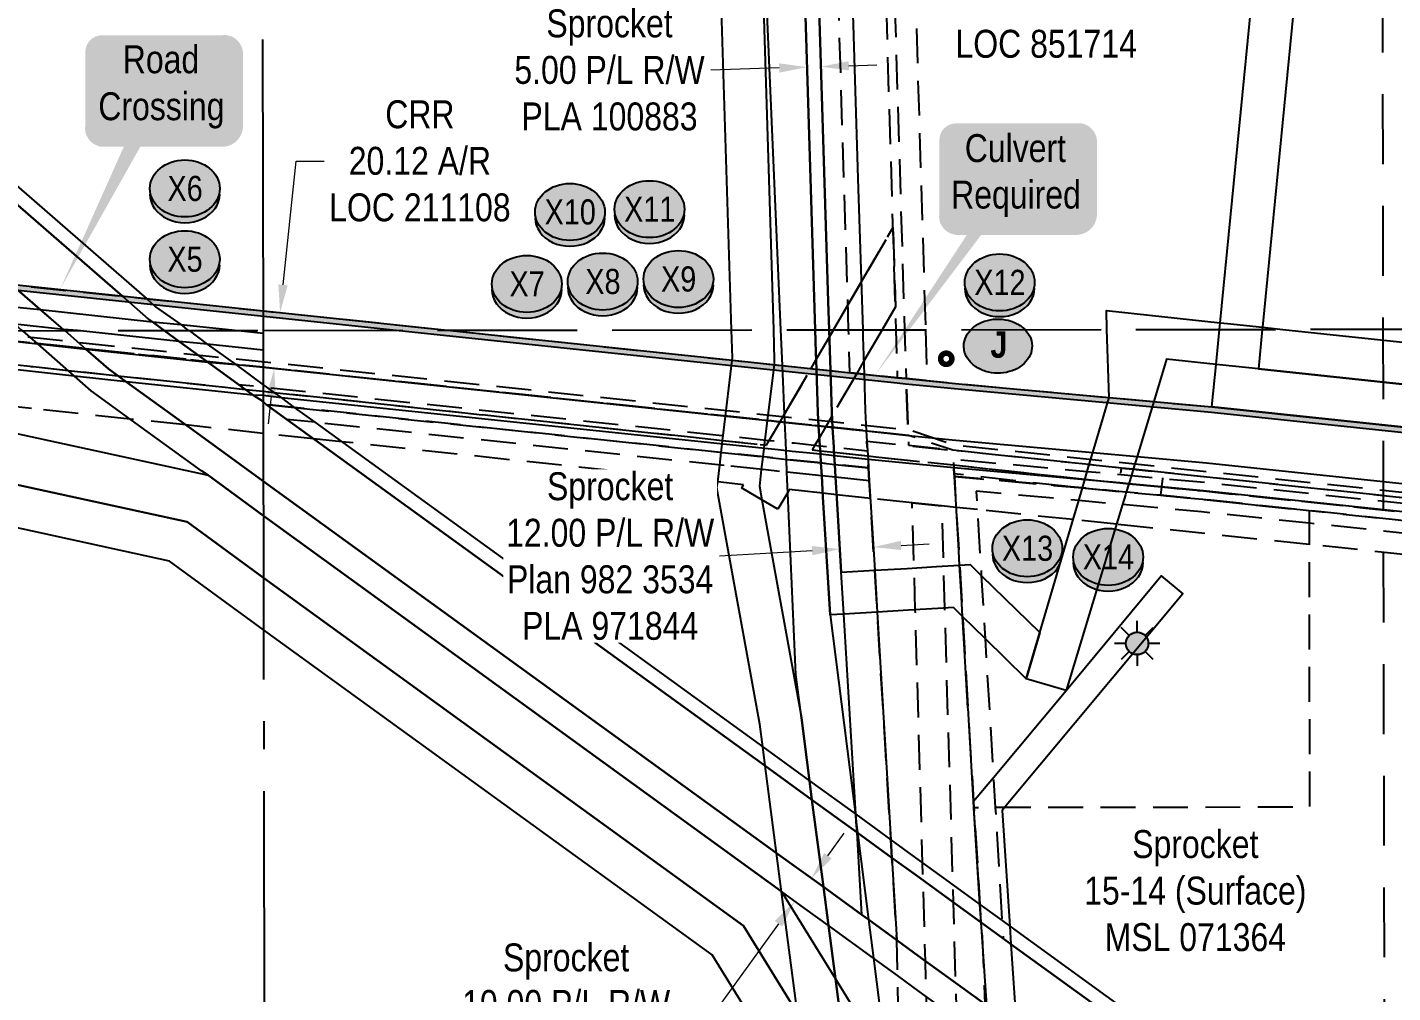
# Model space of a CAD drawing. Extents: x 506297 to 510567, y 6023715 to 6027460.
# Drawn here: x 507135.4 to 507624.2, y 6024506.2 to 6024852.1 of the extents above; entities that cross this region are included whole.
import ezdxf
from ezdxf.enums import TextEntityAlignment as Align

# ---------------------------------------------------------------- set-up
doc = ezdxf.new("R2010")
doc.units = 0
doc.header["$LTSCALE"] = 5
doc.header["$PDMODE"] = 34
doc.header["$PDSIZE"] = 0.05
for name, pattern in [('foc-ACCESSROAD', [3.75, 2.5, -1.25]), ('foc-FLOWLINE', [3.75, 2.5, -1.25]), ('foc-LSD', [8, 5, -3]), ('foc-QUARTERLINE', [33, 25, -3, 2, -3]), ('foc-UNSURVEYED', [12.5, 10, -2.5])]:
    doc.linetypes.add(name, pattern=pattern)
doc.layers.get('Defpoints').update_dxf_attribs({"color": 9})
for name, color, linetype in [('CG-NOTES', 7, 'Continuous'), ('F-AR', 190, 'foc-ACCESSROAD'), ('F-EZE', 190, 'foc-FLOWLINE'), ('F-RW', 190, 'Continuous'), ('F-WS', 190, 'foc-ACCESSROAD'), ('F-WS-S', 190, 'Continuous'), ('L-SECQ', 8, 'foc-QUARTERLINE'), ('L-SECTION-LSD', 7, 'foc-LSD'), ('L-USEC', 7, 'foc-UNSURVEYED'), ('P-CROSSINGS', 250, 'Continuous'), ('P-PROPOSED', 10, 'Continuous')]:
    doc.layers.add(name, color=color, linetype=linetype)
for name, color, linetype, lineweight in [('F-AR-T', 190, 'Continuous', 9), ('F-EZE-T', 190, 'Continuous', 9), ('F-RW-T', 190, 'Continuous', 9), ('F-WS-T', 190, 'Continuous', 9)]:
    doc.layers.add(name, color=color, linetype=linetype, lineweight=lineweight)
doc.styles.add('80', font='ARIALN.TTF', dxfattribs={"height": 10})
doc.styles.add('80CG', font='ARIALN.TTF', dxfattribs={"height": 10})
doc.styles.add('80L', font='ARIALN.TTF', dxfattribs={"height": 10})
doc.styles.add('BOLD', font='ARIALNB.TTF')
doc.styles.add('Crossing', font='ARIALN.TTF', dxfattribs={"height": 10})
doc.dimstyles.new('Compass 5 000', dxfattribs={"dimscale": 5, "dimtxt": 9, "dimasz": 2, "dimexe": 0.2, "dimexo": 0.0625, "dimgap": 0.5, "dimtad": 0, "dimtih": 1, "dimtoh": 1, "dimzin": 0, "dimdsep": 46, "dimtxsty": '80CG', "dimcen": 0.1, "dimse1": 1, "dimse2": 1, "dimclrd": 256, "dimclrt": 256, "dimaunit": 1, "dimadec": 4, "dimazin": 0, "dimtfac": 0.06, "dimtofl": 0, "dimtmove": 0, "dimatfit": 1, "dimfxl": 0.2, "dimtolj": 1, "dimtzin": 0, "dimlwd": -1, "dimarcsym": 0})

# ---------------------------------------------------------------- blocks, each defined once
blk = doc.blocks.new('*D648')
at = {"layer": 'Defpoints', "color": 0, "transparency": 16777216}
for p in [(507438.88, 6025210.57), (507439.81, 6024831.38), (507450.31, 6024831.69)]:
    blk.add_point(p, dxfattribs=at)
at = {"layer": 'F-EZE-T', "transparency": 16777216}
for p, q in [((507448.88, 6025210.87), (507458.87, 6025211.17)), ((507418.39, 6025209.95), (507408.39, 6025209.65))]:
    blk.add_line(p, q, dxfattribs=at)
for points in [[(507418.34, 6025211.62), (507418.44, 6025208.29), (507428.39, 6025210.25)], [(507448.83, 6025212.54), (507448.93, 6025209.2), (507438.88, 6025210.57)]]:
    blk.add_solid(points, dxfattribs=at)
at = {"layer": 'F-EZE-T', "transparency": 16777216, "insert": (507518.01, 6025211.17), "char_height": 10, "attachment_point": 5, "style": '80CG'}
blk.add_mtext('\\A1;ATCO\\P10.50 Power Line R/W\\PEZE 890428', dxfattribs=at)
blk = doc.blocks.new('*D658')
at = {"layer": 'Defpoints', "color": 0, "transparency": 16777216}
for p in [(507225.87, 6024749.87), (507258.7, 6024746.41), (507256.59, 6024726.39)]:
    blk.add_point(p, dxfattribs=at)
at = {"layer": 'F-AR-T', "transparency": 16777216}
for p, q in [((507226.92, 6024759.82), (507231.6, 6024804.18)), ((507231.6, 6024804.18), (507241.6, 6024804.18)), ((507222.71, 6024719.92), (507221.66, 6024709.97))]:
    blk.add_line(p, q, dxfattribs=at)
for points in [[(507225.26, 6024759.99), (507228.58, 6024759.64), (507225.87, 6024749.87)], [(507221.05, 6024720.09), (507224.37, 6024719.74), (507223.76, 6024729.86)]]:
    blk.add_solid(points, dxfattribs=at)
at = {"layer": 'F-AR-T', "transparency": 16777216, "insert": (507275.92, 6024804.18), "char_height": 10, "attachment_point": 5, "style": '80CG'}
blk.add_mtext('\\A1;CRR\\P20.12 A/R\\PLOC 211108', dxfattribs=at)
blk = doc.blocks.new('*D659')
at = {"layer": 'Defpoints', "color": 0, "transparency": 16777216}
for p in [(507445.85, 6024862.18), (507427.05, 6024820.21), (507447.1, 6024820.82)]:
    blk.add_point(p, dxfattribs=at)
at = {"layer": 'F-AR-T', "transparency": 16777216}
for p, q in [((507415.81, 6024861.27), (507405.81, 6024860.97)), ((507455.85, 6024862.48), (507465.84, 6024862.78))]:
    blk.add_line(p, q, dxfattribs=at)
for points in [[(507455.8, 6024864.14), (507455.9, 6024860.81), (507445.85, 6024862.18)], [(507415.76, 6024862.94), (507415.86, 6024859.61), (507425.8, 6024861.57)]]:
    blk.add_solid(points, dxfattribs=at)
at = {"layer": 'F-AR-T', "transparency": 16777216, "insert": (507500.13, 6024862.78), "char_height": 10, "attachment_point": 5, "style": '80CG'}
blk.add_mtext('\\A1;Paramount\\P20.00 A/R\\PLOC 851714', dxfattribs=at)
blk = doc.blocks.new('*D669')
at = {"layer": 'Defpoints', "color": 0, "transparency": 16777216}
for p in [(507361.64, 6024716.48), (507360.59, 6024706.43), (507754.98, 6024665.07)]:
    blk.add_point(p, dxfattribs=at)
at = {"layer": 'F-RW-T', "transparency": 16777216}
for p, q in [((507757.07, 6024685.06), (507758.12, 6024695.01)), ((507753.93, 6024655.12), (507746.95, 6024588.55)), ((507746.95, 6024588.55), (507736.95, 6024588.55))]:
    blk.add_line(p, q, dxfattribs=at)
for points in [[(507755.41, 6024685.23), (507758.73, 6024684.89), (507756.03, 6024675.11)], [(507752.28, 6024655.3), (507755.59, 6024654.95), (507754.98, 6024665.07)]]:
    blk.add_solid(points, dxfattribs=at)
at = {"layer": 'F-RW-T', "transparency": 16777216, "insert": (507697.87, 6024588.55), "char_height": 10, "attachment_point": 5, "style": '80CG'}
blk.add_mtext('\\A1;Texcal\\P10.06 P/L R/W\\PPLA 4037', dxfattribs=at)
blk = doc.blocks.new('*D677')
at = {"layer": 'Defpoints', "color": 0, "transparency": 16777216}
for p in [(507414.55, 6024837.82), (507415.76, 6024799.02), (507420.71, 6024799.17)]:
    blk.add_point(p, dxfattribs=at)
at = {"layer": 'F-RW-T', "transparency": 16777216}
for p, q in [((507404.56, 6024837.51), (507380.08, 6024836.75)), ((507429.5, 6024838.28), (507439.49, 6024838.59))]:
    blk.add_line(p, q, dxfattribs=at)
for points in [[(507429.45, 6024839.95), (507429.55, 6024836.62), (507419.5, 6024837.97)], [(507404.51, 6024839.17), (507404.61, 6024835.84), (507414.55, 6024837.82)]]:
    blk.add_solid(points, dxfattribs=at)
at = {"layer": 'F-RW-T', "transparency": 16777216, "insert": (507343.8, 6024836.75), "char_height": 10, "attachment_point": 5, "style": '80CG'}
blk.add_mtext('\\A1;Sprocket\\P5.00 P/L R/W\\PPLA 100883', dxfattribs=at)
blk = doc.blocks.new('*D693')
at = {"layer": 'Defpoints', "color": 0, "transparency": 16777216}
for p in [(507364.85, 6024584.4), (507358.9, 6024576.21), (507410.16, 6024539.01)]:
    blk.add_point(p, dxfattribs=at)
at = {"layer": 'F-RW-T', "transparency": 16777216}
for p, q in [((507421.98, 6024555.3), (507427.85, 6024563.39)), ((507404.28, 6024530.92), (507377.35, 6024493.8)), ((507377.35, 6024493.8), (507367.35, 6024493.8))]:
    blk.add_line(p, q, dxfattribs=at)
for points in [[(507420.63, 6024556.27), (507423.33, 6024554.32), (507416.11, 6024547.2)], [(507402.94, 6024531.9), (507405.63, 6024529.94), (507410.16, 6024539.01)]]:
    blk.add_solid(points, dxfattribs=at)
at = {"layer": 'F-RW-T', "transparency": 16777216, "insert": (507328.27, 6024493.8), "char_height": 10, "attachment_point": 5, "style": '80CG'}
blk.add_mtext('\\A1;Sprocket\\P10.00 P/L R/W\\PPlan 852 1526\\PPLA 840781', dxfattribs=at)
blk = doc.blocks.new('*D698')
at = {"layer": 'Defpoints', "color": 0, "transparency": 16777216}
for p in [(507426.28, 6024665.17), (507426.31, 6024664.68), (507438.26, 6024665.39)]:
    blk.add_point(p, dxfattribs=at)
at = {"layer": 'F-RW-T', "transparency": 16777216}
for p, q in [((507416.3, 6024664.57), (507383.12, 6024662.6)), ((507448.22, 6024666.47), (507458.2, 6024667.06))]:
    blk.add_line(p, q, dxfattribs=at)
for points in [[(507416.2, 6024666.24), (507416.4, 6024662.91), (507426.28, 6024665.17)], [(507448.12, 6024668.13), (507448.32, 6024664.81), (507438.23, 6024665.88)]]:
    blk.add_solid(points, dxfattribs=at)
at = {"layer": 'F-RW-T', "transparency": 16777216, "insert": (507344.03, 6024662.6), "char_height": 10, "attachment_point": 5, "style": '80CG', "bg_fill": 3, "box_fill_scale": 1.1, "bg_fill_color": 256, "bg_fill_true_color": 13158600, "bg_fill_transparency": 0}
blk.add_mtext('\\A1;Sprocket\\P12.00 P/L R/W\\PPlan 982 3534\\PPLA 971844', dxfattribs=at)
blk = doc.blocks.new('GAS')
h = blk.add_hatch(color=255)
h.dxf.hatch_style = 1
edge = h.paths.add_edge_path()
edge.add_arc((0, 0), 0.9, 0, 360)
for p, q in [((-0.571, 0.571), (-1.142, 1.142)), ((0, 0.808), (0, 1.616)), ((0.571, 0.571), (1.142, 1.142)), ((-0.808, 0), (-1.616, 0)), ((1.616, 0), (0.808, 0)), ((-0.571, -0.571), (-1.142, -1.142)), ((0, -0.808), (0, -1.616)), ((1.142, -1.142), (0.571, -0.571))]:
    blk.add_line(p, q)
blk.add_circle((0, 0), 0.8)
blk = doc.blocks.new('*U705')
h = blk.add_hatch(color=59)
edge = h.paths.add_edge_path()
edge.add_line((-21.5, -20), (21.5, -20))
edge.add_arc((21.5, -14), 6, 270, 360)
edge.add_line((27.5, -14), (27.5, 12.5))
edge.add_arc((21.5, 12.5), 6, 0, 90)
edge.add_line((21.5, 18.5), (-21.5, 18.5))
edge.add_arc((-21.5, 12.5), 6, 90, 180)
edge.add_line((-27.5, 12.5), (-27.5, -14))
edge.add_arc((-21.5, -14), 6, 180, 270)
at = {"color": 1, "flags": 128}
blk.add_lwpolyline([(-21.5, -20, 3, 3, 0), (21.5, -20, 3, 3, 0.414214), (27.5, -14, 3, 3, 0), (27.5, 12.5, 3, 0, 0.414214), (21.5, 18.5, 0, 0, 0), (-21.5, 18.5, 0, 0, 0.414214), (-27.5, 12.5, 0, 0, 0), (-27.5, -14, 0, 3, 0.414214)], format="xyseb", close=True, dxfattribs=at)
blk.add_lwpolyline([(-36.56, -72.63, 0, 7.5, 0), (0, 0, 0, 0, 0)], format="xyseb", dxfattribs=at)
at = {"color": 1, "style": '80'}
blk.add_attdef('ENTER_TEXT_001', (-36.33, -5), '', height=10, dxfattribs=at)
blk = doc.blocks.new('*U706')
h = blk.add_hatch(color=254)
edge = h.paths.add_edge_path()
edge.add_line((-21.5, -20), (21.5, -20))
edge.add_arc((21.5, -14), 6, 270, 360)
edge.add_line((27.5, -14), (27.5, 12.5))
edge.add_arc((21.5, 12.5), 6, 0, 90)
edge.add_line((21.5, 18.5), (-21.5, 18.5))
edge.add_arc((-21.5, 12.5), 6, 90, 180)
edge.add_line((-27.5, 12.5), (-27.5, -14))
edge.add_arc((-21.5, -14), 6, 180, 270)
at = {"color": 160, "flags": 128}
blk.add_lwpolyline([(-21.5, -20, 3, 3, 0), (21.5, -20, 3, 3, 0.414214), (27.5, -14, 3, 3, 0), (27.5, 12.5, 3, 0, 0.414214), (21.5, 18.5, 0, 0, 0), (-21.5, 18.5, 0, 0, 0.414214), (-27.5, 12.5, 0, 0, 0), (-27.5, -14, 0, 3, 0.414214)], format="xyseb", close=True, dxfattribs=at)
at = {"color": 160, "style": '80'}
blk.add_attdef('ENTER_TEXT_001', (-26.85, -4.92), '', height=10, dxfattribs=at)
blk = doc.blocks.new('xing2')
h = blk.add_hatch(color=50)
h.dxf.hatch_style = 1
edge = h.paths.add_edge_path()
edge.add_ellipse((0, 0), major_axis=(-12.5, 0), ratio=0.816297, start_angle=0, end_angle=360)
h = blk.add_hatch(color=250)
h.dxf.hatch_style = 1
edge = h.paths.add_edge_path()
edge.add_ellipse((0, -2.05), major_axis=(-12.5, 0), ratio=0.816297, start_angle=0, end_angle=180)
edge.add_line((12.5, -2.05), (12.5, 0))
edge.add_ellipse((0, 0), major_axis=(-12.5, 0), ratio=0.816297, start_angle=0, end_angle=180, ccw=False)
edge.add_line((-12.5, 0), (-12.5, -2.05))
at = {"color": 250}
blk.add_ellipse((0, 0), major_axis=(-12.5, 0), ratio=0.816297, dxfattribs=at)
blk.add_ellipse((0, -2.05), major_axis=(-12.5, 0), ratio=0.816297, start_param=0, end_param=3.141593, dxfattribs=at)
at = {"color": 250, "style": 'Crossing'}
blk.add_attdef('CROSSING', text='', height=9, dxfattribs=at).set_placement((0.09, 0.02), align=Align.MIDDLE_CENTER)
at = {"color": 250, "style": 'Crossing', "flags": 1}
for tag, p in [('OWNER', (0.09, -12.49)), ('DESCRIPTION', (0.09, -25.77)), ('LOCATION', (0.09, -39.3)), ('DWG_REF', (0.09, -52.84))]:
    blk.add_attdef(tag, text='', height=9, dxfattribs=at).set_placement(p, align=Align.MIDDLE_CENTER)
blk = doc.blocks.new('Route_Letters')
h = blk.add_hatch(color=255)
h.dxf.hatch_style = 1
edge = h.paths.add_edge_path()
edge.add_ellipse((-0.12, 0.46), major_axis=(-11.97, 0), ratio=0.789318, start_angle=0, end_angle=360)
at = {"color": 5}
blk.add_open_spline([(-12.34, 0.46), (-12.34, -0.25), (-12.24, -0.97), (-11.72, -2.79), (-11.14, -3.88), (-9.56, -5.81), (-8.54, -6.66), (-6.22, -8.02), (-4.9, -8.54), (-2.12, -9.17), (-0.66, -9.3), (2.22, -9.13), (3.64, -8.84), (6.27, -7.89), (7.48, -7.22), (9.54, -5.6), (10.38, -4.64), (11.6, -2.54), (11.97, -1.4), (12.18, 0.91), (12.02, 2.08), (11.2, 4.3), (10.54, 5.35), (8.8, 7.2), (7.72, 7.99), (5.29, 9.24), (3.93, 9.68), (1.11, 10.18), (-0.35, 10.23), (-3.22, 9.91), (-4.61, 9.55), (-7.16, 8.47), (-8.32, 7.75), (-10.24, 6.02), (-11, 5.02), (-12.05, 2.86), (-12.32, 1.7), (-12.34, 0.52), (-12.34, 0.49), (-12.34, 0.46)], degree=3, knots=[0, 0, 0, 0, 0.219529, 0.219529, 0.575727, 0.575727, 0.931924, 0.931924, 1.288121, 1.288121, 1.644318, 1.644318, 2.000515, 2.000515, 2.356712, 2.356712, 2.712909, 2.712909, 3.069107, 3.069107, 3.425304, 3.425304, 3.781501, 3.781501, 4.137698, 4.137698, 4.493895, 4.493895, 4.850092, 4.850092, 5.20629, 5.20629, 5.562487, 5.562487, 5.918684, 5.918684, 6.274881, 6.274881, 6.283185, 6.283185, 6.283185, 6.283185], dxfattribs=at)
at = {"color": 14, "style": 'BOLD'}
blk.add_attdef('A', text='', height=9.5, dxfattribs=at).set_placement((0.22, 0.98), align=Align.MIDDLE)
blk = doc.blocks.new('AA')
at = {"const_width": 4}
blk.add_lwpolyline([(-1, 0, 1), (1, 0, 1)], format="xyb", close=True, dxfattribs=at)
blk.add_circle((0, 0), 2)

msp = doc.modelspace()

# ---------------------------------------------------------------- hatches: boundary and pattern name
at = {"layer": 'P-PROPOSED'}
h = msp.add_hatch(color=256, dxfattribs=at)
h.dxf.hatch_style = 1
h.paths.add_polyline_path([(509796.698, 6025124.527), (509798.696, 6025124.61), (509805.309, 6024966.707), (509219.186, 6024967.917), (509196.95, 6025010.856), (509103.819, 6025021.614), (508388.141, 6025021.346), (508401.756, 6025052.16), (508410.85, 6025071.086), (508386.117, 6025081.058), (508383.037, 6025074.928), (508367.894, 6025041.386), (508354.157, 6025007.243), (508341.849, 6024972.559), (508331.383, 6024938.672), (508319.403, 6024890.784), (508316.32, 6024878.461), (508315.682, 6024875.195), (508313.813, 6024865.993), (508283.743, 6024862.095), (508261.055, 6024862.122), (508222.408, 6024850.062), (508215.675, 6024815.476), (508203.86, 6024792.537), (508168.8, 6024793.203), (508126.202, 6024809.837), (508061.096, 6024814.559), (508031.539, 6024813.166), (508019.853, 6024796.262), (508005.566, 6024684.375), (508005.545, 6024666.967), (507726.437, 6024696.458), (507559.269, 6024714.128), (507469.846, 6024722.293), (507449.75, 6024724.245), (507446.733, 6024724.556), (507387.581, 6024730.797), (507285.493, 6024741.568), (507032.596, 6024768.25), (506559.699, 6024818.158), (506559.909, 6024820.147), (507032.806, 6024770.239), (507285.703, 6024743.556), (507387.791, 6024732.786), (507446.941, 6024726.546), (507449.949, 6024726.235), (507470.033, 6024724.284), (507559.465, 6024716.119), (507726.647, 6024698.447), (508003.547, 6024669.189), (508003.566, 6024684.503), (508017.942, 6024797.015), (508030.456, 6024815.117), (508061.122, 6024816.562), (508126.648, 6024811.81), (508169.195, 6024795.196), (508202.653, 6024794.56), (508213.766, 6024816.138), (508220.672, 6024851.616), (508260.751, 6024864.122), (508283.615, 6024864.095), (508312.137, 6024867.793), (508313.721, 6024875.586), (508314.367, 6024878.896), (508317.462, 6024891.269), (508329.456, 6024939.21), (508339.951, 6024973.189), (508352.286, 6025007.951), (508366.054, 6025042.171), (508381.231, 6025075.789), (508385.156, 6025083.602), (508413.577, 6025072.143), (508403.572, 6025051.323), (508391.211, 6025023.347), (509103.934, 6025023.614), (509198.237, 6025012.721), (509220.404, 6024969.915), (509803.224, 6024968.712)])

# ---------------------------------------------------------------- linework, layer by layer
at = {"layer": 'F-AR', "flags": 128}
for points in [[(507411.437, 6025647.757), (507415.985, 6025547.861), (507423.362, 6025385.621), (507441.905, 6024979.355), (507442.805, 6024959.251), (507443.275, 6024947.515), (507443.842, 6024928.763), (507449.422, 6024743.719), (507449.949, 6024726.24), (507446.941, 6024726.545), (507434.912, 6024727.814), (507431.338, 6024728.191), (507429.871, 6024728.346), (507429.4, 6024743.699), (507428.299, 6024779.559), (507423.156, 6024947.101), (507422.654, 6024959.243), (507421.717, 6024981.319), (507421.324, 6024987.374), (507404.951, 6025347.5), (507403.565, 6025377.985), (507403.224, 6025385.486), (507395.841, 6025547.841), (507391.299, 6025647.738)], [(506297.696, 6024847.818), (506397.712, 6024837.264), (506427.875, 6024834.081), (507032.806, 6024770.239), (507048.347, 6024768.542), (507067.558, 6024766.57), (507090.453, 6024764.155), (507112.618, 6024761.753), (507129.922, 6024759.856), (507169.525, 6024755.663), (507178.205, 6024754.842), (507219.769, 6024750.516), (507285.703, 6024743.556), (507387.791, 6024732.786), (507402.851, 6024731.196), (507416.299, 6024729.777), (507417.91, 6024729.608), (507422.897, 6024729.083), (507429.871, 6024728.346), (507431.338, 6024728.191), (507434.912, 6024727.814), (507446.941, 6024726.546), (507449.949, 6024726.235), (507450.825, 6024705.898), (507435.739, 6024707.49), (507430.713, 6024708.019), (507426.581, 6024708.456), (507423.673, 6024708.764), (507418.678, 6024709.29), (507411.541, 6024710.042), (507403.551, 6024710.886), (507401.799, 6024711.07), (507386.888, 6024712.644), (507219.8, 6024730.277), (507210.07, 6024731.28), (507199.996, 6024732.276), (507156.386, 6024736.847), (507139.095, 6024738.749), (507106.13, 6024742.271), (507104.934, 6024742.398), (507095.889, 6024743.355), (507082.71, 6024744.743), (507081.935, 6024744.825), (507063.202, 6024746.8), (507062.63, 6024746.86), (506656.919, 6024789.668), (506626.574, 6024792.868), (506427.904, 6024813.842), (506397.74, 6024817.025), (506297.724, 6024827.579)], [(507459.37, 6023839.571), (507457.523, 6023939.553), (507454.247, 6024116.819), (507454.15, 6024122.039), (507454.053, 6024127.314), (507453.985, 6024130.932), (507453.78, 6024142.026), (507453.404, 6024162.423), (507448.279, 6024439.747), (507447.931, 6024458.522), (507447.515, 6024481.075), (507446.937, 6024512.354), (507446.702, 6024525.046), (507444.927, 6024554.569), (507444.54, 6024560.996), (507439.635, 6024642.579), (507438.735, 6024657.558), (507437.26, 6024682.086), (507436.809, 6024689.598), (507436.53, 6024694.223), (507436.345, 6024697.308), (507436.159, 6024700.394), (507435.953, 6024703.813), (507466.691, 6024700.565), (507466.88, 6024697.378), (507467.064, 6024694.299), (507467.195, 6024692.278), (507467.262, 6024691.212), (507467.987, 6024678.873), (507469.132, 6024659.387), (507470.215, 6024640.99), (507474.111, 6024574.809), (507474.253, 6024572.512), (507476.427, 6024537.839), (507476.832, 6024531.386), (507477.172, 6024526.238), (507478.205, 6024502.174), (507478.76, 6024489.258), (507479.541, 6024476.341), (507480.138, 6024457.369), (507480.683, 6024434.726), (507481.138, 6024415.892), (507492.626, 6023939.589), (507495.037, 6023839.608)]]:
    msp.add_lwpolyline(points, dxfattribs=at)
at = {"layer": 'F-AR', "color": 160, "flags": 128}
for points in [[(506297.696, 6024847.818), (506559.909, 6024820.147), (506558.007, 6024802.123), (507451.254, 6024707.863), (507467.12, 6024702.531), (508298.009, 6024614.723), (508299.647, 6023754.853)], [(508297.648, 6023754.857), (508296.013, 6024612.923), (507466.691, 6024700.566), (507450.825, 6024705.898), (506555.809, 6024800.345), (506557.711, 6024818.369), (506297.698, 6024845.807)]]:
    msp.add_lwpolyline(points, dxfattribs=at)
at = {"layer": 'F-AR', "flags": 128}
msp.add_lwpolyline([(508295.995, 6024618.047), (508296.013, 6024612.923), (508292.97, 6024613.245), (508284.538, 6024614.136), (508283.404, 6024614.296), (508260.56, 6024616.67), (508256.789, 6024617.069), (508246.843, 6024618.12), (508051.952, 6024638.715), (508021.788, 6024641.903), (507557.006, 6024691.021), (507541.961, 6024692.611), (507531.29, 6024693.738), (507527.044, 6024694.188), (507515.55, 6024695.402), (507486.769, 6024698.446), (507471.102, 6024700.102), (507466.691, 6024700.566), (507450.944, 6024702.23), (507450.825, 6024705.898), (507449.949, 6024726.238), (507457.475, 6024725.499), (507470.033, 6024724.284), (507522.64, 6024719.445), (507538.623, 6024717.996), (507559.465, 6024716.119), (507711.73, 6024700.023), (507726.647, 6024698.447), (508003.547, 6024669.189), (508021.743, 6024667.267), (508030.532, 6024666.338), (508051.907, 6024664.079), (508260.579, 6024642.027), (508283.426, 6024639.613), (508292.923, 6024638.525), (508295.948, 6024638.289), (508295.995, 6024618.047)], close=True, dxfattribs=at)
at = {"layer": 'F-EZE', "flags": 128}
for points in [[(507456.927, 6024743.727), (507457.475, 6024725.515), (507449.949, 6024726.243), (507446.941, 6024726.545), (507446.42, 6024743.716), (507445.159, 6024785.53), (507443.445, 6024842.392), (507440.841, 6024928.763), (507443.842, 6024928.763), (507451.347, 6024928.764), (507456.927, 6024743.727)], [(507436.345, 6024697.308), (507436.53, 6024694.223), (507424.469, 6024695.497), (507423.481, 6024695.601), (507419.48, 6024696.024), (507408.443, 6024697.189), (507404.353, 6024697.621), (507400.26, 6024698.053), (507385.35, 6024699.628), (507230.944, 6024715.936), (507220.898, 6024716.997), (507219.82, 6024718.002), (507216.28, 6024720.352), (507211.016, 6024724.17), (507219.812, 6024723.223), (507221.053, 6024723.11), (507386.066, 6024705.683), (507400.976, 6024704.109), (507403.98, 6024703.791), (507409.884, 6024703.168), (507419.107, 6024702.195), (507424.101, 6024701.67), (507424.924, 6024701.582), (507436.159, 6024700.394), (507436.345, 6024697.308)], [(508292.991, 6024601.112), (508292.996, 6024597.931), (508283.396, 6024600.795), (508260.553, 6024607.613), (508255.936, 6024608.991), (508255.406, 6024609.15), (508245.999, 6024610.139), (508051.966, 6024630.653), (508021.802, 6024633.618), (507594.235, 6024678.953), (507556.191, 6024682.978), (507541.089, 6024684.43), (507528.816, 6024685.564), (507526.166, 6024685.828), (507513.093, 6024687.06), (507467.262, 6024691.212), (507467.195, 6024692.278), (507467.064, 6024694.299), (507466.88, 6024697.378), (507514.834, 6024692.971), (507526.797, 6024691.871), (507530.62, 6024691.52), (507541.736, 6024690.498), (507556.794, 6024689.114), (508021.791, 6024639.973), (508051.955, 6024636.785), (508246.64, 6024616.21), (508256.587, 6024615.159), (508260.558, 6024613.974), (508283.401, 6024607.156), (508292.984, 6024604.297), (508292.991, 6024601.112)], [(507513.093, 6024687.046), (507526.166, 6024685.821), (507528.816, 6024685.563), (507541.089, 6024684.431), (507556.192, 6024683), (507594.236, 6024678.975), (508021.802, 6024633.618), (508051.966, 6024630.653), (508245.999, 6024610.141), (508255.398, 6024609.152), (508255.936, 6024608.991), (508260.553, 6024607.613), (508260.549, 6024602.845), (508255.447, 6024604.367), (508254.483, 6024604.654), (508205.733, 6024609.805), (508051.974, 6024626.055), (508021.81, 6024629.243), (507594.234, 6024674.427), (507555.744, 6024678.496), (507527.47, 6024681.095), (507511.76, 6024682.539), (507475.087, 6024685.911), (507475.557, 6024678.087), (507476.901, 6024655.732), (507478.261, 6024633.113), (507481.251, 6024583.384), (507481.904, 6024572.524), (507482.46, 6024563.277), (507484.333, 6024532.098), (507484.719, 6024525.663), (507476.832, 6024531.386), (507476.427, 6024537.839), (507474.253, 6024572.512), (507474.111, 6024574.809), (507470.214, 6024640.99), (507469.131, 6024659.387), (507467.985, 6024678.872), (507467.26, 6024691.214), (507513.093, 6024687.046)], [(507470.128, 6024423.885), (507479.002, 6024118.088), (507456.025, 6024118.085), (507454.223, 6024118.085), (507441.027, 6024118.083), (507289.488, 6024118.065), (507265.939, 6024110.208), (507263.767, 6024109.483), (507260.445, 6024119.438), (507265.922, 6024121.211), (507287.782, 6024128.56), (507438.892, 6024128.577), (507454.029, 6024128.579), (507454.839, 6024128.579), (507468.198, 6024128.581), (507459.404, 6024431.67), (507458.855, 6024450.586), (507458.196, 6024473.314), (507457.281, 6024504.848), (507456.91, 6024517.635), (507456.073, 6024546.47), (507455.891, 6024552.754), (507453.261, 6024643.402), (507452.826, 6024658.406), (507452.148, 6024681.771), (507462.678, 6024680.661), (507463.306, 6024659.037), (507463.741, 6024644.035), (507466.615, 6024544.965), (507466.798, 6024538.677), (507467.634, 6024509.849), (507468.005, 6024497.065), (507468.92, 6024465.521), (507469.58, 6024442.794), (507470.128, 6024423.885)]]:
    msp.add_lwpolyline(points, close=True, dxfattribs=at)
msp.add_lwpolyline([(506297.734, 6024820.47), (506397.751, 6024809.756), (506427.914, 6024806.524), (506626.097, 6024785.286), (506656.44, 6024782.035), (507018.375, 6024743.27), (507068.556, 6024737.896), (507087.885, 6024735.826), (507110.954, 6024733.355), (507138.525, 6024730.401), (507149.975, 6024729.176), (507167.813, 6024727.267), (507213.486, 6024722.379), (507219.814, 6024721.702), (507223.602, 6024721.296), (507384.284, 6024704.1), (507399.193, 6024702.505), (507400.016, 6024702.416), (507400.982, 6024704.098), (507404.857, 6024710.748), (507406.439, 6024713.471), (507415.935, 6024729.815), (507417.804, 6024733.032), (507422.547, 6024741.196), (507424.002, 6024743.694), (507429.129, 6024752.524), (507433.934, 6024760.795), (507445.287, 6024780.276), (507446.171, 6024751.986), (507441.367, 6024743.711), (507434.776, 6024732.373), (507432.288, 6024728.09), (507423.448, 6024712.875), (507421.209, 6024709.025), (507418.931, 6024705.102), (507417.35, 6024702.38), (507416.355, 6024700.668), (507419.218, 6024700.361), (507424.208, 6024699.827), (507436.271, 6024698.537), (507439.104, 6024698.234), (507467.004, 6024695.293), (507514.016, 6024690.196), (507526.476, 6024688.901), (507529.721, 6024688.587), (507541.413, 6024687.456), (507556.49, 6024685.971), (508021.797, 6024636.852), (508051.961, 6024633.674), (508121.815, 6024626.314)], dxfattribs=at)
at = {"layer": 'F-EZE'}
for points in [[(507110.954, 6024733.355), (507138.525, 6024730.401), (507149.975, 6024729.176), (507167.813, 6024727.267), (507213.486, 6024722.379), (507219.814, 6024721.702), (507223.602, 6024721.296), (507384.284, 6024704.1), (507399.193, 6024702.505), (507400.016, 6024702.416), (507400.982, 6024704.098), (507404.857, 6024710.748), (507406.439, 6024713.471), (507415.935, 6024729.815), (507417.804, 6024733.032), (507422.547, 6024741.196), (507424.002, 6024743.694), (507429.129, 6024752.524), (507433.934, 6024760.795), (507445.287, 6024780.276), (507446.171, 6024751.986), (507441.367, 6024743.711), (507434.776, 6024732.373), (507432.288, 6024728.09), (507423.448, 6024712.875), (507421.209, 6024709.025), (507418.931, 6024705.102), (507417.35, 6024702.38), (507416.355, 6024700.668), (507419.218, 6024700.361), (507424.208, 6024699.827), (507436.271, 6024698.537), (507439.104, 6024698.234), (507467.004, 6024695.293), (507514.016, 6024690.196), (507526.476, 6024688.901), (507529.721, 6024688.587), (507541.413, 6024687.456), (507556.49, 6024685.971), (508021.797, 6024636.852)], [(508021.823, 6024621.76), (507594.246, 6024666.795), (507525.331, 6024674.057), (507509.745, 6024675.7), (507475.483, 6024679.311), (507467.914, 6024680.109), (507462.678, 6024680.661), (507452.148, 6024681.771), (507437.346, 6024683.33), (507425.122, 6024684.638), (507420.136, 6024685.172), (507408.1, 6024686.46), (507407.654, 6024685.442), (507404.066, 6024679.518), (507398.326, 6024682.853), (507391.092, 6024687.056), (507391.761, 6024688.208), (507382.524, 6024689.197), (507247.954, 6024703.598), (507237.88, 6024704.676), (507219.838, 6024706.608), (507192.094, 6024709.631), (507172.23, 6024711.703), (507136.927, 6024715.481), (507121.768, 6024717.105)]]:
    msp.add_lwpolyline(points, dxfattribs=at)
msp.add_lwpolyline([(507436.53, 6024694.223), (507436.809, 6024689.598), (507424.751, 6024690.872), (507419.76, 6024691.399), (507404.633, 6024692.998), (507399.723, 6024693.517), (507384.814, 6024695.092), (507238.336, 6024710.575), (507228.277, 6024711.638), (507220.898, 6024716.997), (507230.944, 6024715.936), (507385.35, 6024699.628), (507400.26, 6024698.053), (507404.353, 6024697.621), (507408.443, 6024697.189), (507419.48, 6024696.024), (507423.481, 6024695.601), (507424.469, 6024695.497), (507436.53, 6024694.223)], close=True, dxfattribs=at)
at = {"layer": 'F-RW'}
for points in [[(506296.791, 6025484.811), (506324.028, 6025461.078), (506350.775, 6025424.421), (506368.139, 6025409.399), (506385.587, 6025394.213), (506396.934, 6025384.344), (506427.13, 6025358.062), (506662.672, 6025153.044), (506685.309, 6025133.348), (506892.717, 6024953.12), (507064.056, 6024803.821), (507090.45, 6024764.161), (507096.161, 6024755.581), (507100.547, 6024748.989), (507104.291, 6024743.363), (507104.933, 6024742.399), (507112.178, 6024731.516), (507122.972, 6024715.295), (507128.318, 6024707.263), (507200.074, 6024691.646), (507219.885, 6024677.113), (507405.4, 6024542.464), (507424.655, 6024511.162), (507439.706, 6024486.749)], [(507477.603, 6024502.612), (507465.073, 6024511.708), (507454.353, 6024519.491), (507446.702, 6024525.046), (507436.568, 6024532.405), (507434.137, 6024534.17), (507420.352, 6024544.164), (507403.642, 6024556.279), (507219.866, 6024689.524), (507194.772, 6024707.719), (507170.791, 6024725.11), (507164.487, 6024729.675), (507156.382, 6024736.745), (507148.833, 6024743.413), (507148.367, 6024743.782), (507140.033, 6024750.954), (507129.919, 6024759.757), (506427.111, 6025371.333), (506396.915, 6025397.61), (506390.958, 6025402.794), (506385.587, 6025394.213), (506375.926, 6025378.773), (506367.868, 6025365.895), (506297.12, 6025252.839)], [(507477.603, 6024502.612), (507465.073, 6024511.708), (507454.353, 6024519.491), (507446.702, 6024525.046), (507436.568, 6024532.405), (507434.137, 6024534.17), (507420.352, 6024544.164), (507403.642, 6024556.279), (507219.866, 6024689.524), (507194.772, 6024707.719), (507170.791, 6024725.11), (507164.487, 6024729.675), (507156.382, 6024736.745), (507148.833, 6024743.413), (507148.367, 6024743.782), (507140.033, 6024750.954), (507129.919, 6024759.757), (506427.111, 6025371.333), (506396.915, 6025397.61), (506390.958, 6025402.794), (506385.587, 6025394.213), (506375.926, 6025378.773), (506367.868, 6025365.895), (506297.12, 6025252.839)], [(506427.111, 6025371.333), (507129.919, 6024759.757), (507140.033, 6024750.954), (507148.366, 6024743.75), (507148.833, 6024743.413), (507156.382, 6024736.745), (507164.487, 6024729.675), (507170.791, 6024725.11), (507194.772, 6024707.719), (507219.866, 6024689.524), (507403.642, 6024556.279), (507420.352, 6024544.164), (507434.137, 6024534.17), (507436.568, 6024532.405), (507446.702, 6024525.046), (507454.353, 6024519.491), (507465.073, 6024511.708), (507477.603, 6024502.612)], [(507411.138, 6024498.787), (507405.422, 6024542.404), (507403.642, 6024556.279), (507399.577, 6024587.458), (507398.689, 6024594.266), (507397.627, 6024602.417), (507382.282, 6024687.157), (507382.524, 6024689.197), (507383.239, 6024695.258), (507383.775, 6024699.794), (507384.13, 6024702.795), (507384.284, 6024704.1), (507384.491, 6024705.849), (507385.313, 6024712.81), (507387.729, 6024732.807), (507387.776, 6024733.664), (507387.465, 6024743.657), (507380.703, 6024961.607), (507386.936, 6024979.67), (507388.727, 6024984.861), (507395.531, 6025004.578), (507395.459, 6025006.175), (507379.94, 6025347.474)], [(507394.938, 6025347.489), (507410.63, 6025002.37), (507407.885, 6024994.411), (507400.687, 6024973.539), (507398.897, 6024968.348), (507395.778, 6024959.304), (507402.466, 6024743.672), (507402.796, 6024733.014), (507402.718, 6024731.21), (507400.224, 6024711.236), (507399.402, 6024704.275), (507399.193, 6024702.505), (507399.043, 6024701.231), (507398.687, 6024698.219), (507398.151, 6024693.683), (507397.447, 6024687.719), (507398.326, 6024682.853), (507412.477, 6024604.655), (507415.407, 6024582.15), (507416.292, 6024575.347), (507420.357, 6024544.167), (507422.161, 6024530.341), (507424.661, 6024511.164), (507429.802, 6024471.697)], [(507429.802, 6024471.697), (507424.661, 6024511.164), (507422.161, 6024530.341), (507420.357, 6024544.167), (507416.292, 6024575.347), (507415.407, 6024582.15), (507412.477, 6024604.655), (507410.455, 6024620.212), (507407.664, 6024685.209), (507407.339, 6024692.711), (507407.139, 6024697.327), (507407.006, 6024700.397), (507406.872, 6024703.486), (507406.565, 6024710.568), (507405.683, 6024730.897), (507405.129, 6024743.676), (507395.778, 6024959.304), (507398.897, 6024968.348), (507400.687, 6024973.539), (507407.885, 6024994.411), (507410.63, 6025002.37), (507394.938, 6025347.489)], [(507404.95, 6025347.5), (507421.324, 6024987.374), (507419.846, 6024983.09), (507412.644, 6024962.221), (507410.853, 6024957.031), (507417.474, 6024743.688), (507417.722, 6024735.682), (507417.91, 6024729.608), (507418.396, 6024713.954), (507418.678, 6024709.291), (507419.107, 6024702.195), (507419.294, 6024699.107), (507419.48, 6024696.024), (507419.76, 6024691.399), (507420.214, 6024683.885), (507422.772, 6024641.563), (507431.827, 6024570.116), (507432.134, 6024567.484), (507432.592, 6024563.614), (507436.568, 6024532.405), (507438.311, 6024518.613), (507442.604, 6024484.643)], [(507465.436, 6024498.93), (507454.716, 6024506.709), (507446.937, 6024512.354), (507438.311, 6024518.613), (507422.154, 6024530.339), (507413.775, 6024536.42), (507405.4, 6024542.464), (507219.885, 6024677.113), (507200.074, 6024691.646), (507197.734, 6024693.186), (507174.815, 6024709.826), (507158.257, 6024721.847), (507152.306, 6024727.138), (507139.093, 6024738.69), (507133.823, 6024743.396), (507133.492, 6024743.396), (507131.054, 6024745.658), (507123.041, 6024752.648), (507112.614, 6024761.647), (507065.064, 6024802.944), (507064.056, 6024803.821), (506892.717, 6024953.12), (506685.309, 6025133.348)], [(506677.952, 6025115.951), (507051.461, 6024790.921), (507067.556, 6024766.576), (507073.225, 6024758.001), (507077.58, 6024751.412), (507081.934, 6024744.826), (507082.915, 6024743.34), (507089.126, 6024733.949), (507099.843, 6024717.736), (507117.37, 6024691.224), (507192.555, 6024674.861), (507219.921, 6024654.846), (507391.751, 6024530.233), (507411.138, 6024498.787)], [(507411.138, 6024498.787), (507391.751, 6024530.233), (507219.921, 6024654.846), (507192.555, 6024674.861), (507117.37, 6024691.224), (507099.843, 6024717.736), (507089.126, 6024733.949), (507082.915, 6024743.34), (507081.934, 6024744.826), (507077.58, 6024751.413), (507073.225, 6024758.001), (507067.556, 6024766.576), (507051.461, 6024790.921), (506677.952, 6025115.951)], [(507415.04, 6024463.877), (507380.538, 6024519.836), (507219.95, 6024636.288), (507186.29, 6024660.874), (507108.247, 6024677.859), (507080.537, 6024719.773), (507069.82, 6024735.985), (507064.969, 6024743.32), (507062.629, 6024746.862), (507058.274, 6024753.448), (507053.919, 6024760.037), (507048.346, 6024768.516), (507040.134, 6024780.89), (506668.107, 6025104.633)], [(506853.471, 6025030.796), (507169.522, 6024755.588), (507178.728, 6024747.57), (507180.226, 6024746.573), (507184.407, 6024743.452), (507189.757, 6024739.577), (507199.993, 6024732.166), (507211.016, 6024724.17), (507216.28, 6024720.352), (507219.82, 6024718.002), (507220.898, 6024716.997), (507228.277, 6024711.638), (507240.362, 6024702.877), (507399.577, 6024587.458), (507416.287, 6024575.345), (507432.51, 6024563.584), (507444.927, 6024554.569), (507453.535, 6024548.314), (507464.256, 6024540.524), (507476.832, 6024531.386), (507484.719, 6024525.663), (507487.528, 6024523.625), (507533.986, 6024489.911)], [(507533.986, 6024489.911), (507487.528, 6024523.625), (507484.719, 6024525.663), (507476.832, 6024531.386), (507464.256, 6024540.524), (507453.535, 6024548.314), (507444.927, 6024554.569), (507432.51, 6024563.584), (507416.287, 6024575.345), (507399.577, 6024587.458), (507240.362, 6024702.877), (507228.277, 6024711.638), (507220.898, 6024716.997), (507219.82, 6024718.002), (507216.28, 6024720.352), (507211.016, 6024724.17), (507199.993, 6024732.166), (507189.757, 6024739.577), (507184.407, 6024743.453), (507180.225, 6024746.536), (507178.728, 6024747.57), (507169.522, 6024755.588), (506853.471, 6025030.796)], [(506853.471, 6025030.796), (507169.522, 6024755.588), (507178.728, 6024747.57), (507180.226, 6024746.573), (507184.407, 6024743.452), (507189.757, 6024739.577), (507199.993, 6024732.166), (507211.016, 6024724.17), (507216.28, 6024720.352), (507219.82, 6024718.002), (507220.898, 6024716.997), (507228.277, 6024711.638), (507240.362, 6024702.877), (507399.577, 6024587.458), (507416.287, 6024575.345), (507432.51, 6024563.584), (507444.927, 6024554.569), (507453.535, 6024548.314), (507464.256, 6024540.524), (507476.832, 6024531.386), (507484.719, 6024525.663), (507487.528, 6024523.625), (507533.986, 6024489.911)], [(506856.576, 6025034.701), (507178.203, 6024754.785), (507181.307, 6024751.938), (507190.309, 6024745.6), (507190.309, 6024745.6), (507192.991, 6024743.463), (507193.343, 6024743.464), (507199.812, 6024738.517), (507210.069, 6024731.235), (507219.811, 6024724.012), (507221.053, 6024723.11), (507226.349, 6024719.342), (507230.944, 6024715.936), (507238.336, 6024710.575), (507250.437, 6024701.797), (507398.689, 6024594.266), (507415.4, 6024582.147), (507431.933, 6024570.155), (507444.54, 6024560.996), (507453.357, 6024554.594), (507464.077, 6024546.808), (507476.427, 6024537.839), (507484.333, 6024532.098), (507487.095, 6024530.093), (508022.672, 6024141.149)], [(507711.73, 6024700.023), (507559.465, 6024716.119), (507560.954, 6024731.31), (507562.181, 6024743.835), (507562.416, 6024746.243), (507577.215, 6024897.301), (507579.268, 6024918.265), (507533.202, 6024955.347), (507542.754, 6024967.211), (507595.231, 6024924.969), (507592.523, 6024897.317), (507577.565, 6024744.633), (507577.489, 6024743.85), (507576.1, 6024729.681), (507661.127, 6024720.689)], [(507415.787, 6024959.246), (507422.103, 6024753.813), (507422.475, 6024743.693), (507422.897, 6024729.089), (507423.375, 6024714.205), (507423.673, 6024708.773), (507424.101, 6024701.67), (507424.28, 6024698.592), (507424.469, 6024695.497), (507424.751, 6024690.872), (507425.198, 6024683.36), (507425.198, 6024683.36), (507426.775, 6024656.839), (507438.735, 6024657.558), (507450.415, 6024658.26), (507460.896, 6024658.891), (507469.132, 6024659.387), (507472.935, 6024659.617), (507476.901, 6024655.732), (507497.823, 6024635.239), (507492.947, 6024618.694), (507478.261, 6024633.113), (507470.215, 6024640.99), (507466.941, 6024644.228), (507461.322, 6024643.889), (507450.841, 6024643.256), (507439.635, 6024642.579), (507427.713, 6024641.856), (507422.772, 6024641.563), (507420.214, 6024683.885), (507419.76, 6024691.399), (507419.48, 6024696.024), (507419.294, 6024699.107), (507419.107, 6024702.195), (507418.678, 6024709.291), (507418.396, 6024713.954), (507417.91, 6024729.607), (507417.722, 6024735.682), (507417.474, 6024743.688), (507410.853, 6024957.031)], [(507428.154, 6024947.254), (507432.76, 6024797.971), (507434.474, 6024743.704), (507434.51, 6024741.224), (507434.912, 6024727.817), (507435.374, 6024714.712), (507435.739, 6024707.491), (507435.953, 6024703.813), (507436.159, 6024700.394), (507436.345, 6024697.308), (507436.53, 6024694.223), (507436.809, 6024689.598), (507437.26, 6024682.086), (507438.735, 6024657.558), (507439.635, 6024642.579), (507444.54, 6024560.996), (507444.927, 6024554.569), (507446.702, 6024525.046), (507436.568, 6024532.405), (507434.137, 6024534.17), (507432.51, 6024563.584), (507432.135, 6024567.484), (507431.933, 6024570.155), (507427.713, 6024641.856), (507426.775, 6024656.839), (507425.198, 6024683.36), (507424.751, 6024690.872), (507424.469, 6024695.497), (507424.28, 6024698.592), (507424.101, 6024701.67), (507423.673, 6024708.773), (507423.375, 6024714.205), (507422.897, 6024729.089), (507422.475, 6024743.693), (507422.103, 6024753.813), (507415.787, 6024959.246)], [(506658.199, 6024801.802), (507053.919, 6024760.037), (507073.225, 6024758), (507096.161, 6024755.581), (507123.043, 6024752.707), (507140.033, 6024750.954), (507180.226, 6024746.573), (507190.31, 6024745.625), (507210.86, 6024743.483), (507219.781, 6024742.541), (507219.791, 6024736.408), (507199.812, 6024738.517), (507189.757, 6024739.577), (507153.355, 6024743.419), (507148.367, 6024743.782), (507131.056, 6024745.727), (507100.547, 6024748.989), (507077.58, 6024751.411), (507058.274, 6024753.448), (506657.559, 6024795.739)], [(507661.127, 6024720.689), (507576.1, 6024729.681), (507563.418, 6024731.049), (507560.954, 6024731.31), (507543.208, 6024733.188), (507538.632, 6024718.042), (507532.673, 6024698.315), (507531.29, 6024693.738), (507530.62, 6024691.52), (507529.72, 6024688.54), (507528.816, 6024685.564), (507528.537, 6024684.639), (507527.47, 6024681.095), (507524.994, 6024672.949), (507507.236, 6024614.527), (507492.947, 6024618.694), (507497.823, 6024635.239), (507509.412, 6024674.569), (507511.76, 6024682.539), (507512.859, 6024686.268), (507513.093, 6024687.057), (507513.955, 6024689.989), (507514.834, 6024692.971), (507515.55, 6024695.402), (507516.827, 6024699.735), (507522.656, 6024719.516), (507521.886, 6024743.793), (507521.669, 6024750.626), (507562.416, 6024746.243), (507564.999, 6024745.966), (507577.565, 6024744.633), (507584.858, 6024743.858), (507662.713, 6024735.608)], [(507106.13, 6024742.273), (507139.093, 6024738.69), (507156.382, 6024736.745), (507199.993, 6024732.166), (507210.069, 6024731.235), (507219.801, 6024730.277), (507386.888, 6024712.645), (507401.799, 6024711.071), (507403.551, 6024710.886), (507411.542, 6024710.044), (507418.678, 6024709.291), (507423.673, 6024708.773), (507426.582, 6024708.461), (507430.713, 6024708.02), (507435.739, 6024707.491), (507450.859, 6024705.894), (507466.469, 6024704.247), (507516.827, 6024699.735), (507532.673, 6024698.315), (507557.483, 6024696.092), (508021.779, 6024647.027)], [(507106.13, 6024742.273), (507139.093, 6024738.69), (507156.382, 6024736.745), (507199.993, 6024732.166), (507210.069, 6024731.235), (507219.801, 6024730.277), (507386.888, 6024712.645), (507401.799, 6024711.071), (507403.551, 6024710.886), (507411.542, 6024710.044), (507418.678, 6024709.291), (507423.673, 6024708.773), (507426.582, 6024708.461), (507430.713, 6024708.02), (507435.739, 6024707.491), (507450.859, 6024705.894), (507466.469, 6024704.247), (507516.827, 6024699.735), (507532.673, 6024698.315), (507557.483, 6024696.092), (508021.779, 6024647.027)], [(508021.797, 6024636.906), (507556.494, 6024686.079), (507541.413, 6024687.466), (507529.72, 6024688.54), (507526.474, 6024688.839), (507513.955, 6024689.989), (507467.064, 6024694.299), (507449.87, 6024695.881), (507436.345, 6024697.308), (507424.28, 6024698.592), (507419.294, 6024699.107), (507409.162, 6024700.169), (507404.167, 6024700.697), (507400.616, 6024701.066), (507385.705, 6024702.63), (507226.349, 6024719.342), (507219.817, 6024720.158), (507216.28, 6024720.352), (507170.791, 6024725.11), (507152.306, 6024727.138), (507113.505, 6024731.375)], [(508021.797, 6024636.906), (507556.494, 6024686.079), (507541.413, 6024687.466), (507529.72, 6024688.54), (507526.474, 6024688.839), (507513.955, 6024689.989), (507467.064, 6024694.299), (507449.87, 6024695.881), (507436.345, 6024697.308), (507424.28, 6024698.592), (507419.294, 6024699.107), (507409.162, 6024700.169), (507404.167, 6024700.697), (507400.616, 6024701.066), (507385.705, 6024702.63), (507226.349, 6024719.342), (507219.817, 6024720.158), (507216.28, 6024720.352), (507170.791, 6024725.11), (507152.306, 6024727.138), (507113.505, 6024731.375)], [(507478.878, 6024501.686), (507477.172, 6024526.238), (507476.832, 6024531.386), (507476.427, 6024537.839), (507474.253, 6024572.512), (507474.111, 6024574.809), (507481.251, 6024583.384), (507507.236, 6024614.527), (507541.351, 6024655.561), (507549.039, 6024649.172), (507485.218, 6024572.528), (507484.325, 6024571.457), (507487.095, 6024530.093), (507487.528, 6024523.625), (507489.514, 6024493.964)]]:
    msp.add_lwpolyline(points, dxfattribs=at)
at = {"layer": 'F-WS', "flags": 128}
msp.add_lwpolyline([(507541.413, 6024687.466), (507541.089, 6024684.43), (507556.191, 6024682.978), (507594.235, 6024678.953), (507594.234, 6024677.81), (507594.234, 6024674.428), (507594.248, 6024665.751), (507594.386, 6024572.693), (507485.218, 6024572.528), (507481.904, 6024572.524), (507474.253, 6024572.512), (507474.111, 6024574.809), (507470.215, 6024640.99), (507469.133, 6024659.387), (507467.988, 6024678.873), (507467.262, 6024691.212), (507467.195, 6024692.278), (507513.093, 6024687.06), (507526.166, 6024685.828), (507526.474, 6024688.839), (507526.797, 6024691.871), (507527.044, 6024694.187), (507531.29, 6024693.738), (507541.961, 6024692.61), (507541.736, 6024690.498), (507541.413, 6024687.466)], close=True, dxfattribs=at)
at = {"layer": 'L-SECQ'}
for p, q in [((507218.563, 6025507.667), (507219.78, 6024743.493)), ((507219.78, 6024743.493), (507221.012, 6023969.322))]:
    msp.add_line(p, q, dxfattribs=at)
at = {"layer": 'L-SECTION-LSD'}
for p, q in [((507619.344, 6025548.088), (507620.693, 6024743.913)), ((507620.693, 6024743.913), (507622.043, 6023939.74))]:
    msp.add_line(p, q, dxfattribs=at)
at = {"layer": 'L-USEC'}
for p, q in [((506417.963, 6024742.655), (507219.78, 6024743.493)), ((507219.78, 6024743.493), (508021.607, 6024744.332))]:
    msp.add_line(p, q, dxfattribs=at)
at = {"layer": 'P-PROPOSED', "flags": 128}
msp.add_lwpolyline([(507726.437, 6024696.458), (507559.269, 6024714.128), (507469.846, 6024722.293), (507449.75, 6024724.245), (507446.733, 6024724.556), (507387.581, 6024730.797), (507285.493, 6024741.568), (507032.596, 6024768.25), (506559.699, 6024818.158), (506559.909, 6024820.147), (507032.806, 6024770.239), (507285.703, 6024743.556), (507387.791, 6024732.786), (507446.941, 6024726.546), (507449.949, 6024726.235), (507470.033, 6024724.284), (507559.465, 6024716.119), (507726.647, 6024698.447)], dxfattribs=at)

# ---------------------------------------------------------------- block references
ref = msp.add_blockref('*U706', (507489.349, 6024799.185), dxfattribs=dict(xscale=0.9989510452182907, yscale=0.9989510452182907, zscale=0.9989510452182907))
ref.add_attrib('ENTER_TEXT_001', 'Culvert', (507470.988, 6024803.812), dxfattribs={"color": 160, "height": 9.9895, "style": '80'})
ref.add_attrib('ENTER_TEXT_002', 'Required', (507466.112, 6024787.163), dxfattribs={"color": 160, "height": 9.9895, "style": '80'})
at = {"layer": 'CG-NOTES'}
ref = msp.add_blockref('*U705', (507183.608, 6024830.743), dxfattribs=dict(at, xscale=0.9990722121599998, yscale=0.9990722121599998, zscale=0.9990722121599998))
ref.add_attrib('ENTER_TEXT_001', 'Road', (507169.563, 6024835.634), dxfattribs={"layer": '0', "color": 1, "height": 9.9907, "style": '80'})
ref.add_attrib('ENTER_TEXT_002', 'Crossing', (507160.805, 6024818.805), dxfattribs={"layer": '0', "color": 1, "height": 9.9907, "style": '80'})
msp.add_blockref('Route_Letters', (507482.976, 6024737.404), dxfattribs=at).add_auto_attribs({'A': 'J'})
msp.add_blockref('AA', (507464.355, 6024733.336), dxfattribs=at)
at = {"layer": 'F-WS-S', "xscale": 4.997325200000118, "yscale": 4.997325200000118, "zscale": 10.00000000000019}
msp.add_blockref('GAS', (507532.686, 6024631.351), dxfattribs=at)
at = {"layer": 'P-CROSSINGS'}
for p, values in [((507191.776, 6024794.343), {'CROSSING': 'X6'}), ((507329.643, 6024785.921), {'CROSSING': 'X10'}), ((507358.111, 6024786.933), {'CROSSING': 'X11'}), ((507191.741, 6024769.001), {'CROSSING': 'X5'}), ((507368.475, 6024761.911), {'CROSSING': 'X9'}), ((507314.202, 6024760.144), {'CROSSING': 'X7'}), ((507341.359, 6024761.011), {'CROSSING': 'X8'}), ((507493.365, 6024665.43), {'CROSSING': 'X13'}), ((507522.32, 6024662.348), {'CROSSING': 'X14'})]:
    msp.add_blockref('xing2', p, dxfattribs=at).add_auto_attribs(values)
at = {"layer": 'P-CROSSINGS', "color": 4}
msp.add_blockref('xing2', (507483.483, 6024760.681), dxfattribs=at).add_auto_attribs({'CROSSING': 'X12'})

# ---------------------------------------------------------------- texts
at = {"layer": 'F-WS-T', "insert": (507553.515, 6024521), "char_height": 10, "attachment_point": 8, "style": '80L'}
msp.add_mtext('Sprocket\\P15-14 (Surface)\\PMSL 071364', dxfattribs=at)

# ---------------------------------------------------------------- dimensions: what is measured, and where the dimension line sits
at = {"layer": 'F-AR-T'}
for base, p1, p2, angle, text, picture, middle in [((507445.85, 6024862.177), (507427.051, 6024820.211), (507447.097, 6024820.816), 1.7273, 'Paramount\\X20.00 A/R\\PLOC 851714', '*D659', (507500.132, 6024862.78)), ((507225.87, 6024749.872), (507256.588, 6024726.395), (507258.7, 6024746.407), 83.97419, 'CRR\\X20.12 A/R\\PLOC 211108', '*D658', (507275.918, 6024804.185))]:
    dim = msp.add_linear_dim(base=base, p1=p1, p2=p2, angle=angle, text=text, dimstyle='Compass 5 000', dxfattribs=at)
    dim.commit()
    dim.dimension.update_dxf_attribs({"geometry": picture, "text_midpoint": middle, "dimtype": 161})
at = {"layer": 'F-EZE-T'}
dim = msp.add_linear_dim(base=(507438.884, 6025210.569), p1=(507439.811, 6024831.377), p2=(507450.309, 6024831.694), angle=1.72733, text='ATCO\\P10.50 Power Line R/W\\PEZE 890428', dimstyle='Compass 5 000', dxfattribs=at)
dim.commit()
dim.dimension.update_dxf_attribs({"geometry": '*D648', "text_midpoint": (507518.012, 6025211.172), "dimtype": 161})
at = {"layer": 'F-RW-T'}
for base, p1, p2, angle, text, picture, middle in [((507414.553, 6024837.818), (507420.709, 6024799.171), (507415.757, 6024799.017), 181.77735, 'Sprocket\\X5.00 P/L R/W\\PPLA 100883', '*D677', (507343.798, 6024836.749)), ((507754.976, 6024665.07), (507361.641, 6024716.476), (507360.588, 6024706.432), 264.01304, 'Texcal\\P10.06 P/L R/W\\PPLA 4037', '*D669', (507697.868, 6024588.546)), ((507410.159, 6024539.01), (507364.851, 6024584.404), (507358.905, 6024576.211), 234.02732, 'Sprocket\\X10.00 P/L R/W\\PPlan 852 1526\\PPLA 840781', '*D693', (507328.265, 6024493.804))]:
    dim = msp.add_linear_dim(base=base, p1=p1, p2=p2, angle=angle, text=text, dimstyle='Compass 5 000', dxfattribs=at)
    dim.commit()
    dim.dimension.update_dxf_attribs({"geometry": picture, "text_midpoint": middle, "dimtype": 161})

# ---------------------------------------------------------------- next in the draw order: dimensions: what is measured, and where the dimension line sits
dim = msp.add_linear_dim(base=(507426.28, 6024665.166), p1=(507438.264, 6024665.387), p2=(507426.309, 6024664.676), angle=183.40399, text='Sprocket\\X12.00 P/L R/W\\PPlan 982 3534\\PPLA 971844', dimstyle='Compass 5 000', override={"dimtfill": 1}, dxfattribs=at)
dim.commit()
dim.dimension.update_dxf_attribs({"geometry": '*D698', "text_midpoint": (507344.033, 6024662.598), "dimtype": 161})

# ---------------------------------------------------------------- next in the draw order: linework, layer by layer
at = {"color": 160, "flags": 128}
msp.add_lwpolyline([(507438.823, 6024727.402, 0, 6, 0), (507489.349, 6024799.185, 0, 0, 0)], format="xyseb", dxfattribs=at)

doc.saveas('drawing.dxf')
